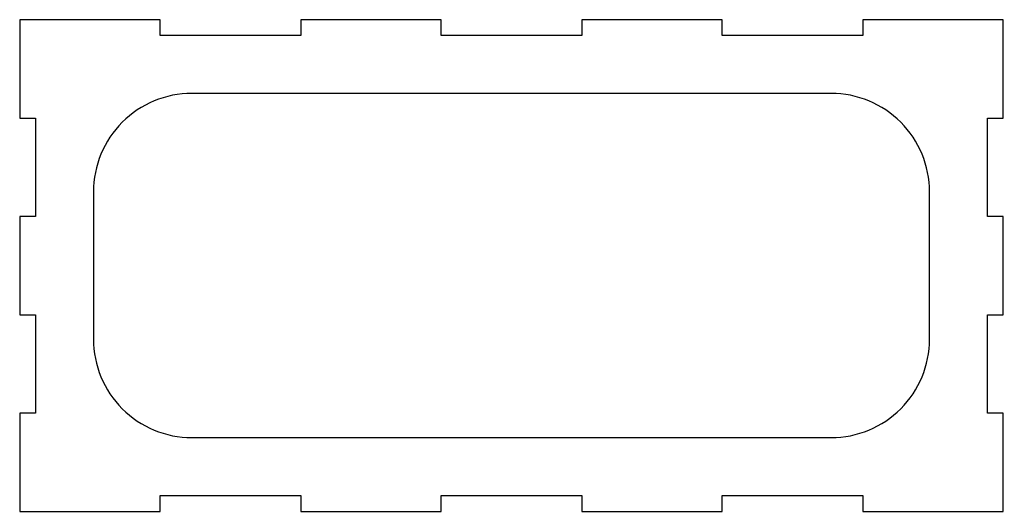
# Model space of a CAD drawing. Header units: millimetres. Extents: x 0 to 200, y 0 to 100.
import ezdxf

# ---------------------------------------------------------------- set-up
doc = ezdxf.new("R2010")
doc.units = ezdxf.units.MM
doc.layers.get('0').update_dxf_attribs({"linetype": 'CONTINUOUS'})

msp = doc.modelspace()

# ---------------------------------------------------------------- linework, layer by layer
msp.add_lwpolyline([(142.86, 96.8), (142.86, 100), (114.29, 100), (114.29, 96.8), (85.71, 96.8), (85.71, 100), (57.14, 100), (57.14, 96.8), (28.57, 96.8), (28.57, 100), (0, 100), (0, 80), (3.2, 80), (3.2, 60), (0, 60), (0, 40), (3.2, 40), (3.2, 20), (0, 20), (0, 0), (28.57, 0), (28.57, 3.2), (57.14, 3.2), (57.14, 0), (85.71, 0), (85.71, 3.2), (114.29, 3.2), (114.29, 0), (142.86, 0), (142.86, 3.2), (171.43, 3.2), (171.43, 0), (200, 0), (200, 20), (196.8, 20), (196.8, 40), (200, 40), (200, 60), (196.8, 60), (196.8, 80), (200, 80), (200, 100), (171.43, 100), (171.43, 96.8)], close=True)
msp.add_lwpolyline([(15, 35, 0.414214), (35, 15), (165, 15, 0.414214), (185, 35), (185, 65, 0.414214), (165, 85), (35, 85, 0.414214), (15, 65)], format="xyb", close=True)

doc.saveas('drawing.dxf')
